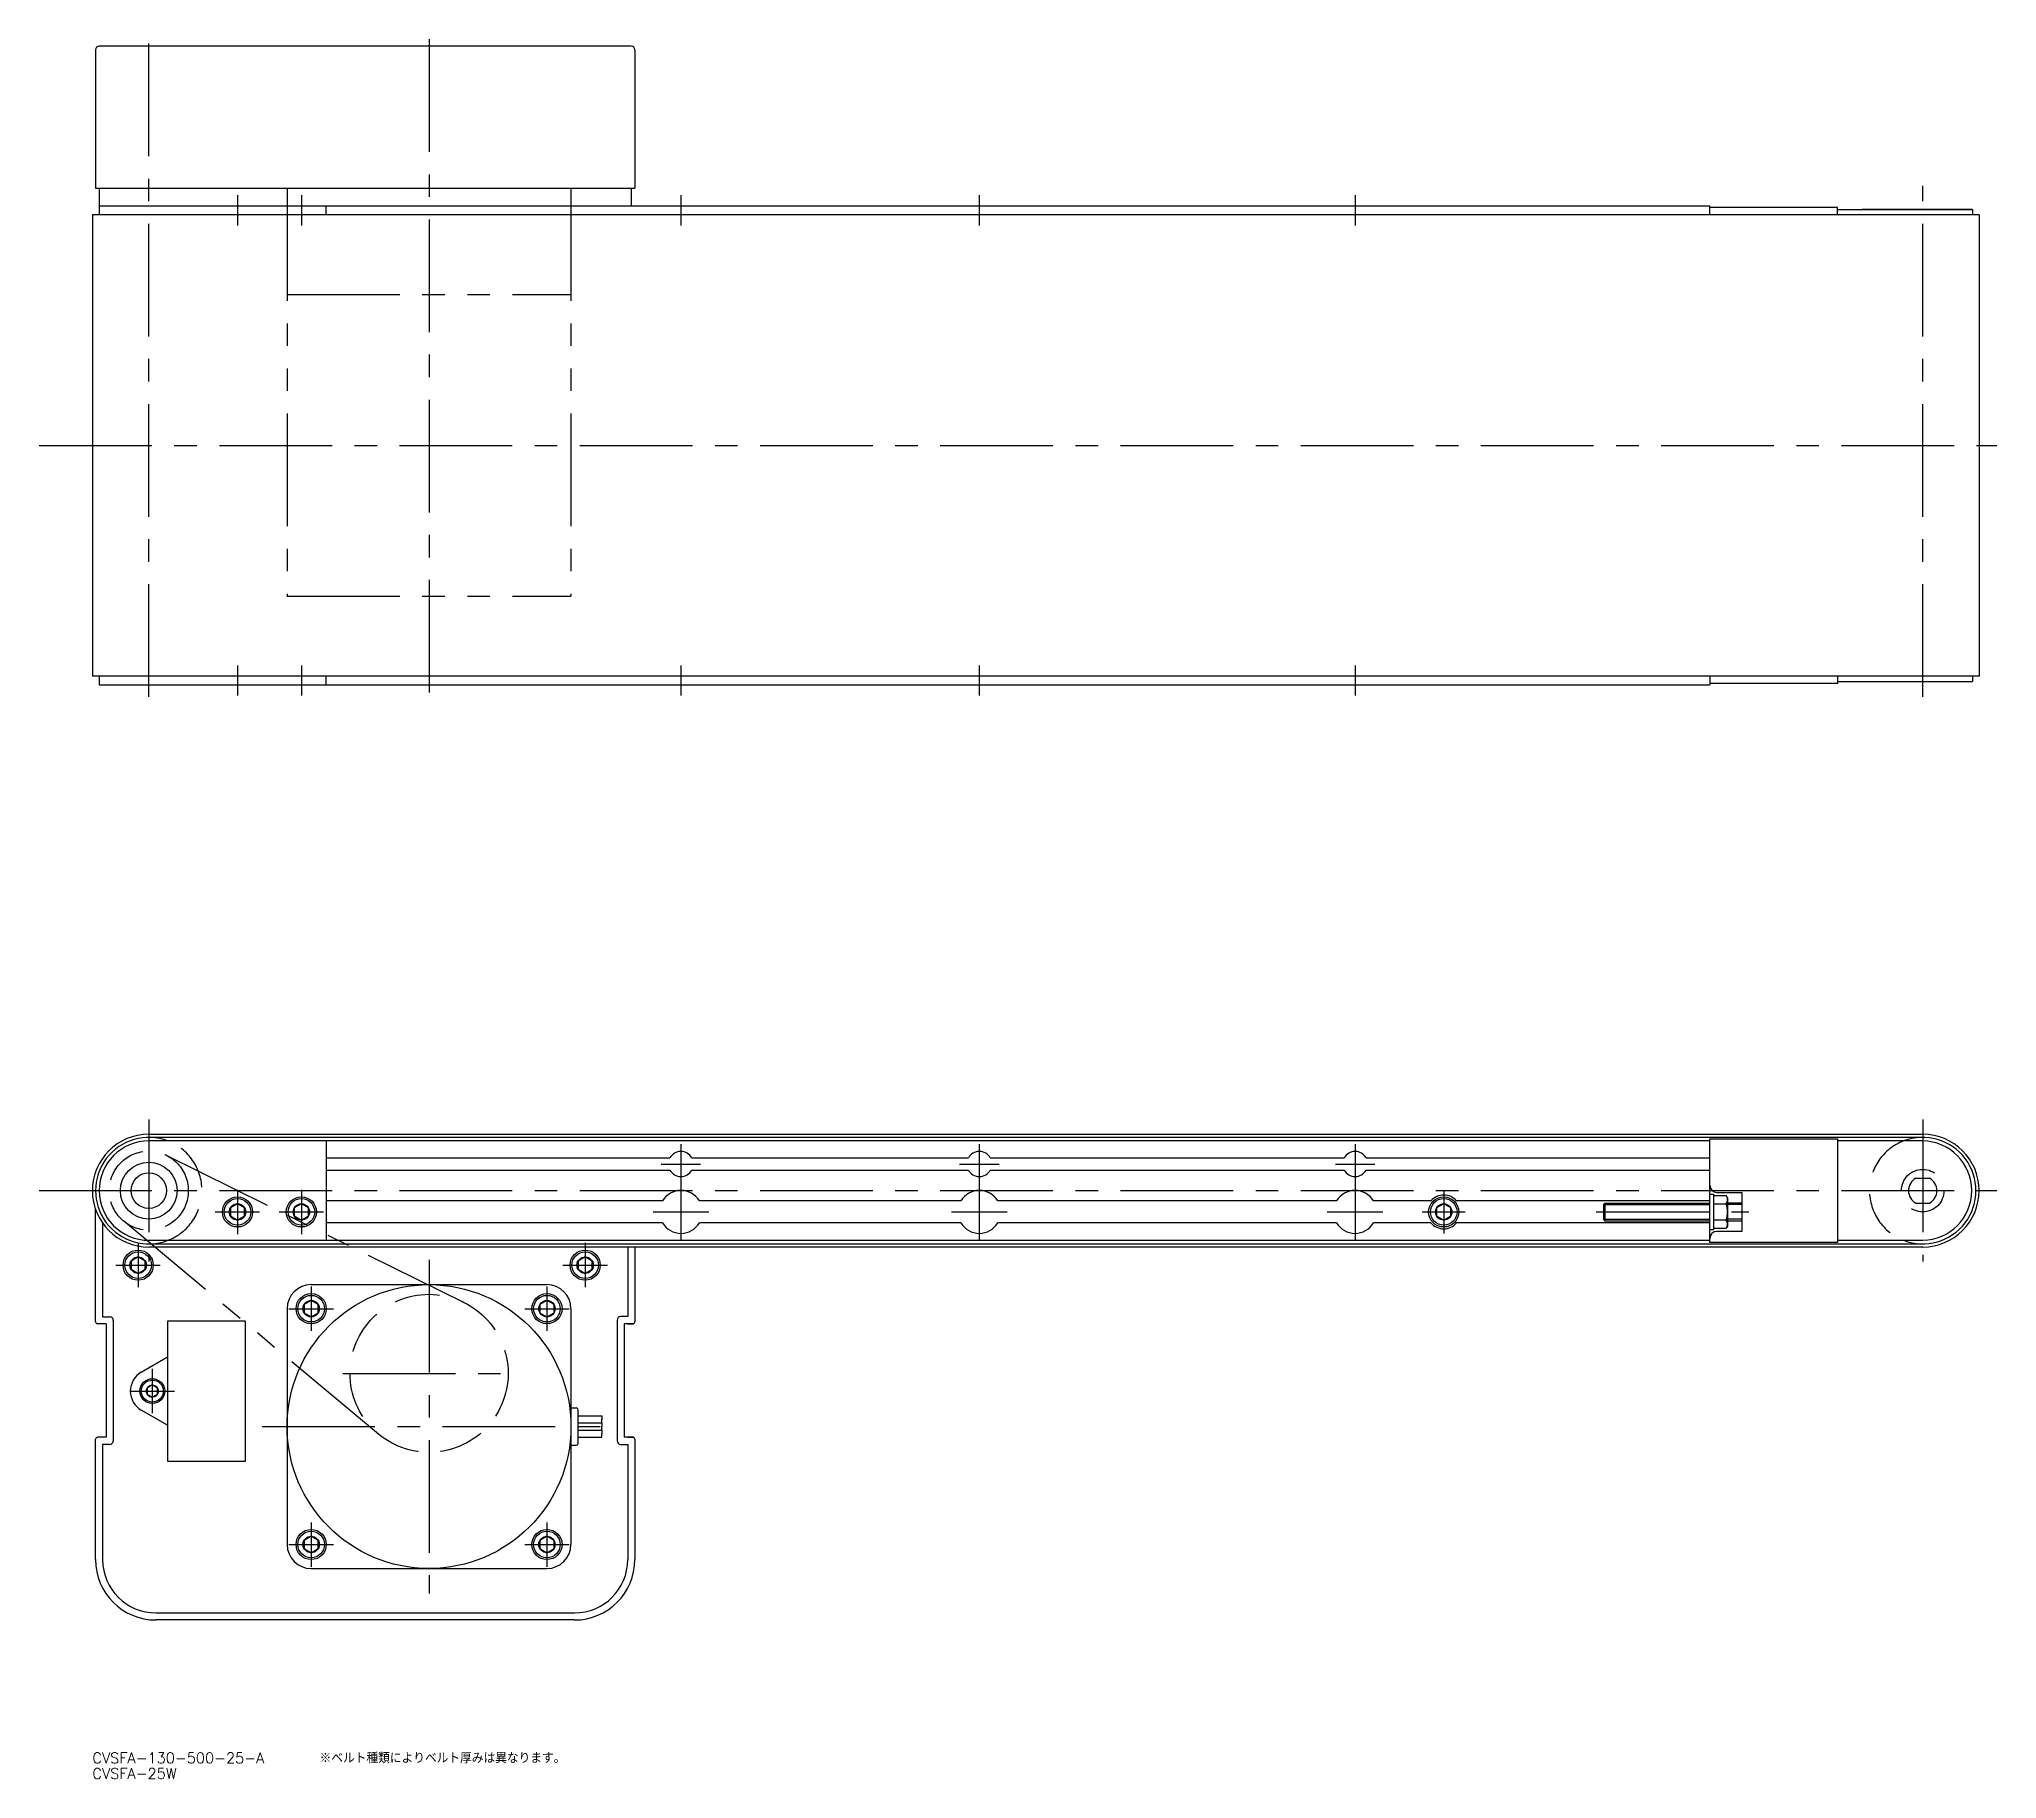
# Model space of a CAD drawing. Extents: x -31 to 521, y -166 to 324.
import ezdxf

# ---------------------------------------------------------------- set-up
doc = ezdxf.new("R2010")
doc.units = 0
for name, pattern in [('CENTER', [50.8, 31.75, -6.35, 6.35, -6.35]), ('DASHED', [19.05, 12.7, -6.35]), ('PHANTOM', [63.5, 31.75, -6.35, 6.35, -6.35, 6.35, -6.35])]:
    doc.linetypes.add(name, pattern=pattern)
doc.layers.get('0').update_dxf_attribs({"linetype": 'CONTINUOUS'})
doc.layers.add('CENTER', color=1, linetype='CENTER')
doc.styles.get("Standard").update_dxf_attribs({"font": 'txt.shx', "height": 3, "bigfont": 'bigfont.shx'})

# ---------------------------------------------------------------- blocks, each defined once
blk = doc.blocks.new('*U11')
at = {"color": 7, "linetype": 'CONTINUOUS'}
blk.add_text('CVSFA-130-500-25-A', height=3, dxfattribs=at).set_placement((-15.91, -161.38))
blk = doc.blocks.new('*U12')
at = {"color": 7, "linetype": 'CONTINUOUS'}
blk.add_text('CVSFA-25W', height=3, dxfattribs=at).set_placement((-15.9, -165.77))
blk = doc.blocks.new('*U13')
at = {"color": 7, "linetype": 'CONTINUOUS'}
blk.add_text('※ベルト種類によりベルト厚みは異なります。', height=3, dxfattribs=at).set_placement((48.14, -161.38))

msp = doc.modelspace()

# ---------------------------------------------------------------- linework, layer by layer
at = {"color": 7, "linetype": 'CONTINUOUS'}
for p, q in [((-15, 321.5), (-15, 282.5)), ((131.71, 322.5), (-14, 322.5)), ((136, 322.5), (-14, 322.5)), ((137, 321.5), (137, 282.5)), ((-15, 282.5), (137, 282.5)), ((-14, 282.5), (46.5, 282.5)), ((-14, 282.5), (-14, 275)), ((49, 282.5), (109, 282.5)), ((136, 282.5), (136, 277.5)), ((-14, 277.5), (440, 277.5)), ((50, 275), (50, 277.5)), ((440, 275), (440, 277.5)), ((476, 277.1), (440, 277.1)), ((476, 275), (476, 277.1)), ((476, 276.5), (514, 276.5)), ((480.08, 276.5), (514, 276.5)), ((513.97, 276.5), (482.97, 276.5)), ((514, 276.5), (514, 275)), ((515.9, 275), (-15.9, 275)), ((-15.9, 275), (-15.9, 145)), ((515.9, 275), (515.9, 145)), ((515.9, 145), (-15.9, 145)), ((-14, 145), (-14, 142.5)), ((50, 142.5), (50, 145)), ((440, 145), (440, 142.5)), ((476, 145), (476, 142.9)), ((476, 143.5), (514, 143.5)), ((514, 145), (514, 143.5)), ((-14, 142.5), (440, 142.5)), ((359.14, 142.5), (440, 142.5)), ((395.01, 142.5), (440, 142.5)), ((476, 142.9), (440, 142.9)), ((0, 15.9), (500, 15.9)), ((500, 15), (0, 15)), ((440, 14), (0, 14)), ((50, 14), (50, -14)), ((440, 14.6), (476, 14.6)), ((440, -14.6), (440, 14.6)), ((476, 14.6), (476, -14.6)), ((500, 14), (476, 14)), ((50, 9.25), (146.91, 9.25)), ((50, 5.75), (146.91, 5.75)), ((153.09, 9.25), (231.01, 9.25)), ((153.09, 5.75), (231.01, 5.75)), ((237.19, 9.25), (336.91, 9.25)), ((237.19, 5.75), (336.91, 5.75)), ((343.09, 9.25), (440, 9.25)), ((343.09, 5.75), (440, 5.75)), ((498.06, 3.5), (501.94, 3.5)), ((-15, -37), (-15, -5.27)), ((25, -3.69), (23, -4.85)), ((23, -4.85), (23, -7.15)), ((27, -4.85), (25, -3.69)), ((27, -7.15), (27, -4.85)), ((43.01, -3.69), (41.01, -4.85)), ((41.01, -4.85), (41.01, -7.15)), ((45.01, -4.85), (43.01, -3.69)), ((45.01, -7.15), (45.01, -4.85)), ((144.8, -2.9), (50, -2.9)), ((228.9, -2.9), (155.2, -2.9)), ((334.8, -2.9), (239.3, -2.9)), ((361.4, -2.9), (345.2, -2.9)), ((365, -3.69), (363, -4.85)), ((363, -4.85), (363, -7.15)), ((367, -4.85), (365, -3.69)), ((367, -7.15), (367, -4.85)), ((440, -2.9), (368.6, -2.9)), ((410.43, -3.5), (410, -3.93)), ((410, -3.93), (410, -8.07)), ((410.43, -3.5), (410.43, -8.5)), ((410.43, -3.5), (440, -3.5)), ((440, -1), (441, -1)), ((441, -1), (441, -11)), ((441, -1.38), (444.64, -1.38)), ((441, -3.69), (444.64, -3.69)), ((442, -0.5), (449, -0.5)), ((445, -2), (444.64, -1.38)), ((445, -2), (445, -10)), ((449, -3.5), (445, -3.5)), ((449, -0.5), (449, -11.5)), ((498.06, -3.5), (501.94, -3.5)), ((-13, -9.15), (-13, -35.56)), ((23, -7.15), (25, -8.31)), ((25, -8.31), (27, -7.15)), ((41.01, -7.15), (43.01, -8.31)), ((43.01, -8.31), (45.01, -7.15)), ((144.8, -9.1), (50, -9.1)), ((228.9, -9.1), (155.2, -9.1)), ((334.8, -9.1), (239.3, -9.1)), ((361.4, -9.1), (345.2, -9.1)), ((363, -7.15), (365, -8.31)), ((365, -8.31), (367, -7.15)), ((440, -9.1), (368.6, -9.1)), ((410, -8.07), (410.43, -8.5)), ((410.43, -8.5), (440, -8.5)), ((440, -11), (441, -11)), ((444.64, -8.31), (441, -8.31)), ((441, -10.62), (444.64, -10.62)), ((445, -10), (444.64, -10.62)), ((445, -8.5), (449, -8.5)), ((0, -14), (440, -14)), ((0, -15), (500, -15)), ((500, -15.9), (0, -15.9)), ((135, -15.9), (135, -35.5)), ((137, -15.9), (137, -37)), ((476, -14.6), (440, -14.6)), ((449, -11.5), (442, -11.5)), ((476, -14), (500, -14)), ((-3, -18.69), (-5, -19.85)), ((-5, -19.85), (-5, -22.15)), ((-1, -19.85), (-3, -18.69)), ((-1, -22.15), (-1, -19.85)), ((123, -18.69), (121, -19.85)), ((121, -19.85), (121, -22.15)), ((125, -19.85), (123, -18.69)), ((125, -22.15), (125, -19.85)), ((-5, -22.15), (-3, -23.31)), ((-3, -23.31), (-1, -22.15)), ((45.77, -26.5), (112.23, -26.5)), ((121, -22.15), (123, -23.31)), ((123, -23.31), (125, -22.15)), ((45.77, -30.96), (43.77, -32.11)), ((43.77, -32.11), (43.77, -34.42)), ((47.77, -32.11), (45.77, -30.96)), ((47.77, -34.42), (47.77, -32.11)), ((112.23, -30.96), (110.23, -32.11)), ((110.23, -32.11), (110.23, -34.42)), ((114.23, -32.11), (112.23, -30.96)), ((114.23, -34.42), (114.23, -32.11)), ((-12, -37.5), (-14.5, -37.5)), ((-13, -35.56), (-11, -35.56)), ((-12, -37.5), (-12, -69.5)), ((-10, -36.56), (-10, -70.5)), ((27.3, -36.75), (5.3, -36.75)), ((5.3, -36.75), (5.3, -76.25)), ((27.3, -76.25), (27.3, -36.75)), ((39, -33.27), (39, -99.73)), ((43.77, -34.42), (45.77, -35.58)), ((45.77, -35.58), (47.77, -34.42)), ((110.23, -34.42), (112.23, -35.58)), ((112.23, -35.58), (114.23, -34.42)), ((119, -33.27), (119, -99.73)), ((132, -36.5), (132, -70.5)), ((135, -35.5), (133, -35.5)), ((134, -37.5), (134, -69.5)), ((134, -37.5), (134, -69.5)), ((136.5, -37.5), (134, -37.5)), ((135, -37.5), (136.5, -37.5)), ((-2.1, -51.13), (5.3, -46.86)), ((1, -54.77), (-0.5, -55.63)), ((2.5, -55.63), (1, -54.77)), ((-0.5, -55.63), (-0.5, -57.37)), ((-0.5, -57.37), (1, -58.23)), ((1, -58.23), (2.5, -57.37)), ((2.5, -57.37), (2.5, -55.63)), ((5.3, -66.14), (-2.1, -61.87)), ((119, -61.25), (120.5, -61.25)), ((121, -71.25), (121, -61.75)), ((121, -63.5), (127.7, -63.5)), ((127.7, -65.5), (121, -65.5)), ((-15, -104), (-15, -70)), ((-12, -69.5), (-14.5, -69.5)), ((-11, -71.5), (-13, -71.5)), ((-13, -71.5), (-13, -104)), ((121, -67.5), (127.7, -67.5)), ((121, -69.5), (127.7, -69.5)), ((133, -71.5), (135, -71.5)), ((133, -71.5), (135, -71.5)), ((136.5, -69.5), (134, -69.5)), ((135, -69.5), (136.5, -69.5)), ((135, -71.5), (135, -104)), ((137, -70), (137, -104)), ((5.3, -76.25), (27.3, -76.25)), ((119, -71.75), (120.5, -71.75)), ((45.77, -97.42), (43.77, -98.58)), ((43.77, -98.58), (43.77, -100.89)), ((47.77, -98.58), (45.77, -97.42)), ((47.77, -100.89), (47.77, -98.58)), ((112.23, -97.42), (110.23, -98.58)), ((110.23, -98.58), (110.23, -100.89)), ((114.23, -98.58), (112.23, -97.42)), ((114.23, -100.89), (114.23, -98.58)), ((43.77, -100.89), (45.77, -102.04)), ((45.77, -102.04), (47.77, -100.89)), ((110.23, -100.89), (112.23, -102.04)), ((112.23, -102.04), (114.23, -100.89)), ((45.77, -106.5), (112.23, -106.5)), ((2, -119), (120, -119)), ((120, -121), (2, -121))]:
    msp.add_line(p, q, dxfattribs=at)
at = {"color": 3, "linetype": 'PHANTOM'}
for p, q in [((39, 282.5), (39, 167.5)), ((119, 282.5), (119, 167.5)), ((39, 252.5), (119, 252.5)), ((39, 167.5), (119, 167.5)), ((4.94, 9.99), (88.88, -31.53)), ((64.71, -68.6), (-7.14, -8.55))]:
    msp.add_line(p, q, dxfattribs=at)
at = {"color": 3, "linetype": 'CONTINUOUS'}
for p, q in [((410, -3.93), (440, -3.93)), ((449, -3.93), (445, -3.93)), ((410, -8.07), (440, -8.07)), ((449, -8.07), (445, -8.07))]:
    msp.add_line(p, q, dxfattribs=at)
at = {"color": 3, "linetype": 'DASHED'}
for centre, radius in [((0, 0), 11.14), ((500, 0), 6), ((79, -51.5), 22.28)]:
    msp.add_circle(centre, radius, dxfattribs=at)
at = {"color": 7, "linetype": 'CONTINUOUS'}
for centre, radius in [((0, 0), 8), ((0, 0), 5), ((25, -6), 4.25), ((25, -6), 3.75), ((25, -6), 2.31), ((43.01, -6), 4.25), ((43.01, -6), 3.75), ((43.01, -6), 2.31), ((365, -6), 4.25), ((365, -6), 3.75), ((365, -6), 2.31), ((-3, -21), 4.25), ((-3, -21), 3.75), ((-3, -21), 2.31), ((123, -21), 4.25), ((123, -21), 3.75), ((123, -21), 2.31), ((79, -66.5), 40), ((45.77, -33.27), 4.25), ((45.77, -33.27), 3.75), ((45.77, -33.27), 2.31), ((112.23, -33.27), 4.25), ((112.23, -33.27), 3.75), ((112.23, -33.27), 2.31), ((1, -56.5), 3.5), ((1, -56.5), 3.1), ((1, -56.5), 1.73), ((45.77, -99.73), 4.25), ((45.77, -99.73), 3.75), ((45.77, -99.73), 2.31), ((112.23, -99.73), 4.25), ((112.23, -99.73), 3.75), ((112.23, -99.73), 2.31)]:
    msp.add_circle(centre, radius, dxfattribs=at)
for centre, radius, start, end in [((-14, 321.5), 1, 90, 180), ((136, 321.5), 1, 0, 90), ((0, 0), 15.9, 90, 270), ((0, 0), 15, 68.9605, 291.0395), ((0, 0), 14, 90, 270), ((150, 7.5), 3.55, 29.5352, 150.4648), ((234.1, 7.5), 3.55, 29.5352, 150.4648), ((340, 7.5), 3.55, 29.5352, 150.4648), ((500, 0), 15, 248.9605, 111.0395), ((500, 0), 15.9, 270, 90), ((499.84, 0), 14, 270.6429, 89.3571), ((150, 7.5), 3.55, 209.5352, 330.4648), ((234.1, 7.5), 3.55, 209.5352, 330.4648), ((340, 7.5), 3.55, 209.5352, 330.4648), ((150, -6), 6.05, 30.8236, 149.1764), ((234.1, -6), 6.05, 30.8236, 149.1764), ((340, -6), 6.05, 30.8236, 149.1764), ((442, 1.5), 2, 180, 270), ((500, 0), 4, 118.955, 241.045), ((500, 0), 4, 298.955, 61.045), ((365, -6), 4.75, 40.7403, 139.2597), ((442.96, -2.54), 2.04, 325.6158, 25.6158), ((437.36, -6), 7.64, 342.412, 17.588), ((150, -6), 6.05, 210.8236, 329.1764), ((234.1, -6), 6.05, 210.8236, 329.1764), ((340, -6), 6.05, 210.8236, 329.1764), ((365, -6), 4.75, 220.7403, 319.2597), ((442.96, -9.46), 2.04, 334.3842, 34.3842), ((442, -13.5), 2, 90, 180), ((45.77, -33.27), 6.77, 90, 180), ((112.23, -33.27), 6.77, 0, 90), ((-14.5, -37), 0.5, 180, 270), ((-11, -36.56), 1, 0, 90), ((133, -36.5), 1, 90, 180), ((136.5, -37), 0.5, 270, 0), ((136.5, -37), 0.5, 270, 0), ((1, -56.5), 6.2, 120, 240), ((120.5, -61.75), 0.5, 0, 90), ((-14.5, -70), 0.5, 90, 180), ((-11, -70.5), 1, 270, 0), ((120.5, -71.25), 0.5, 270, 0), ((133, -70.5), 1, 180, 270), ((136.5, -70), 0.5, 0, 90), ((136.5, -70), 0.5, 0, 90), ((2, -104), 17, 180, 270), ((2, -104), 15, 180, 270), ((45.77, -99.73), 6.77, 180, 270), ((112.23, -99.73), 6.77, 270, 0), ((120, -104), 17, 270, 0), ((120, -104), 15, 270, 0)]:
    msp.add_arc(centre, radius, start, end, dxfattribs=at)
at = {"color": 3, "linetype": 'DASHED'}
for centre, start, end in [((0, 0), 291.0395, 68.9605), ((500, 0), 111.0395, 248.9605)]:
    msp.add_arc(centre, 15, start, end, dxfattribs=at)
at = {"color": 3, "linetype": 'CONTINUOUS'}
for centre, start, end in [((128.57, -65), 150, 210), ((126.83, -64), 330, 30), ((126.83, -66), 330, 30), ((128.57, -67), 150, 210), ((128.57, -69), 150, 210), ((126.83, -68), 330, 30)]:
    msp.add_arc(centre, 1, start, end, dxfattribs=at)
at = {"layer": 'CENTER', "color": 1, "linetype": 'CENTER'}
for p, q in [((0, 139.13), (0, 324.5)), ((79, 324.5), (79, 138.5)), ((500, 139.13), (500, 283.15)), ((25, 280.5), (25, 272)), ((43.01, 280.5), (43.01, 272)), ((150, 280.5), (150, 272)), ((234.1, 280.5), (234.1, 272)), ((340, 280.5), (340, 272)), ((-30.9, 210), (520.9, 210)), ((25, 148), (25, 139.5)), ((43.01, 148), (43.01, 139.5)), ((150, 148), (150, 139.5)), ((234.1, 148), (234.1, 139.5)), ((340, 148), (340, 139.5)), ((0, 20), (0, -20)), ((500, 20), (500, -20)), ((150, 13.05), (150, 1.95)), ((234.1, 13.05), (234.1, -13.85)), ((340, 13.05), (340, 1.95)), ((144.45, 7.5), (155.55, 7.5)), ((228.55, 7.5), (239.65, 7.5)), ((334.45, 7.5), (345.55, 7.5)), ((25, 0.25), (25, -12.25)), ((43.01, 0.25), (43.01, -12.25)), ((150, 1.85), (150, -13.85)), ((340, 1.85), (340, -13.85)), ((365, 0.05), (365, -12.05)), ((-30.9, 0), (520.9, 0)), ((18.75, -6), (31.25, -6)), ((36.76, -6), (49.26, -6)), ((142.15, -6), (157.85, -6)), ((226.25, -6), (241.95, -6)), ((332.15, -6), (347.85, -6)), ((358.95, -6), (371.05, -6)), ((408, -6), (451, -6)), ((-3, -14.75), (-3, -27.25)), ((123, -14.75), (123, -27.25)), ((-9.25, -21), (3.25, -21)), ((79, -19.5), (79, -113.5)), ((116.75, -21), (129.25, -21)), ((45.77, -27.02), (45.77, -39.52)), ((112.23, -27.02), (112.23, -39.52)), ((39.52, -33.27), (52.02, -33.27)), ((105.98, -33.27), (118.48, -33.27)), ((1, -50.25), (1, -62.75)), ((54.72, -51.5), (103.28, -51.5)), ((-5.25, -56.5), (7.25, -56.5)), ((32, -66.5), (127.7, -66.5)), ((45.77, -93.48), (45.77, -105.98)), ((112.23, -93.48), (112.23, -105.98)), ((39.52, -99.73), (52.02, -99.73)), ((105.98, -99.73), (118.48, -99.73))]:
    msp.add_line(p, q, dxfattribs=at)

# ---------------------------------------------------------------- block references
at = {"color": 7, "linetype": 'CONTINUOUS'}
for name in ['*U11', '*U13', '*U12']:
    msp.add_blockref(name, (0, 0), dxfattribs=at)

doc.saveas('drawing.dxf')
